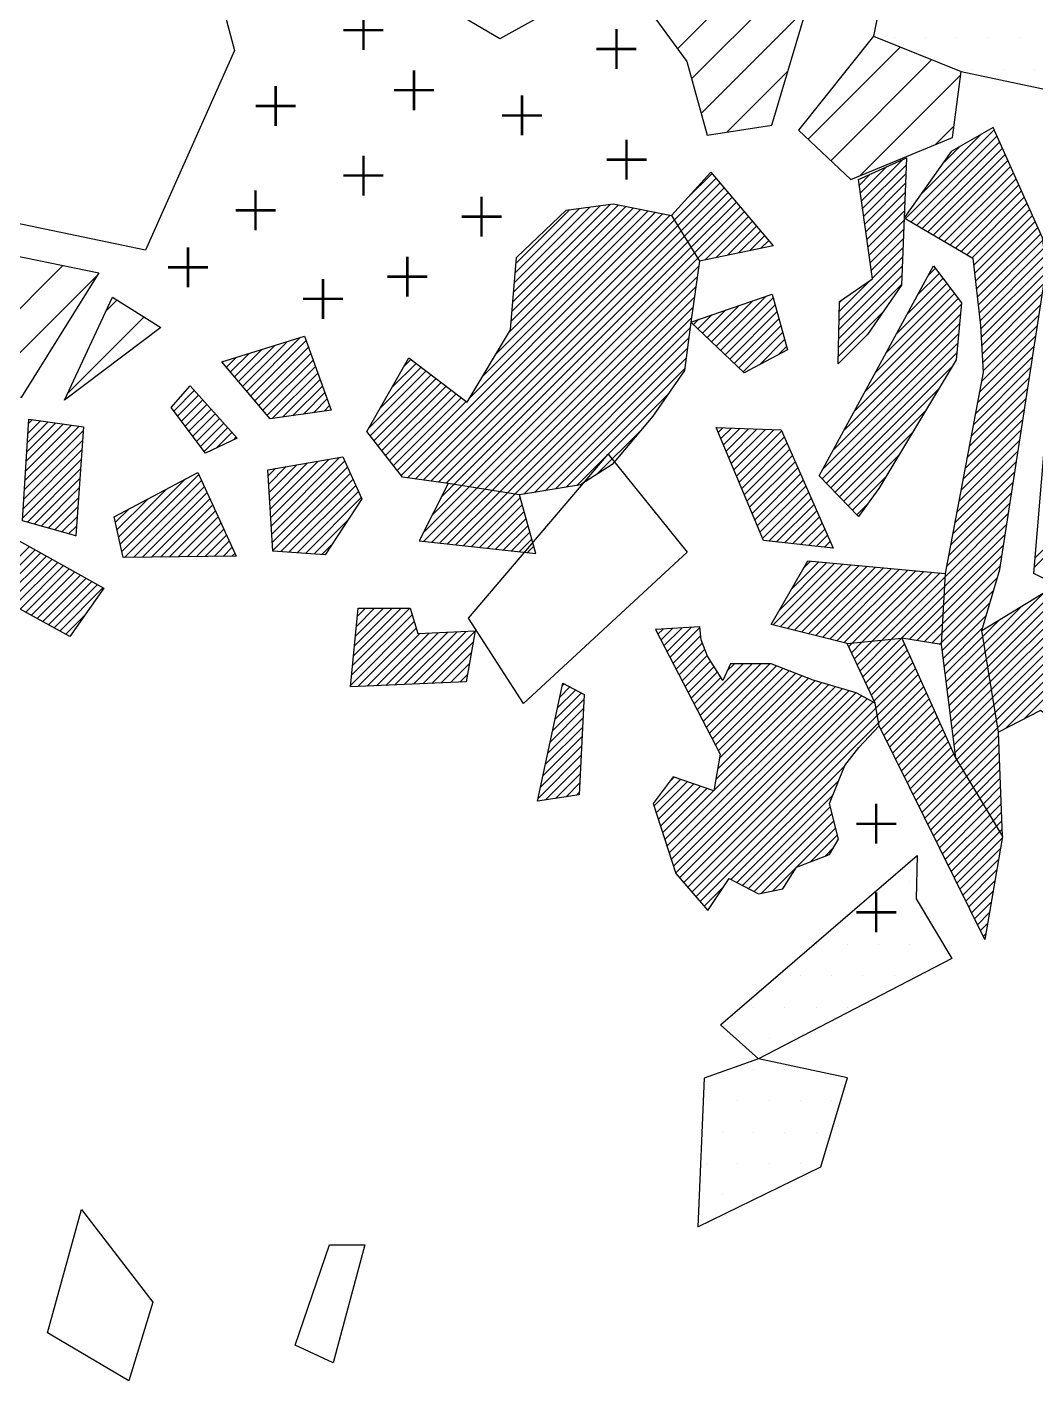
# Model space of a CAD drawing. Header units: metres. Extents: x -4.18 to -1.99, y -19.3 to -15.58.
# Drawn here: x -2.872 to -2.468, y -17.587 to -17.046 of the extents above; entities that cross this region are included whole.
import ezdxf

# ---------------------------------------------------------------- set-up
doc = ezdxf.new("R2010")
doc.units = ezdxf.units.M
doc.header["$LTSCALE"] = 25
doc.header["$MEASUREMENT"] = 0
doc.layers.get('0').update_dxf_attribs({"linetype": 'CONTINUOUS'})
for name, color, linetype in [('FEUER', 1, 'CONTINUOUS'), ('KNOCHEN', 2, 'CONTINUOUS'), ('KNOCHENSCHRAFF', 2, 'CONTINUOUS'), ('STEINE', 4, 'CONTINUOUS'), ('STEINESCHRAFF', 4, 'CONTINUOUS')]:
    doc.layers.add(name, color=color, linetype=linetype)

# ---------------------------------------------------------------- blocks, each defined once
blk = doc.blocks.new('*X3')
at = {"color": 0}
for p, q in [((-252.046, -1712.221), (-248.504, -1708.679)), ((-251.823, -1712.353), (-248.394, -1708.923)), ((-251.461, -1711.283), (-249.035, -1708.857)), ((-251.601, -1712.484), (-248.284, -1709.167)), ((-251.379, -1712.615), (-248.175, -1709.411)), ((-250.594, -1710.062), (-249.87, -1709.339)), ((-253.813, -1711.514), (-252.175, -1709.876)), ((-253.769, -1711.823), (-252.015, -1710.069)), ((-251.157, -1712.747), (-248.065, -1709.655)), ((-250.935, -1712.878), (-247.956, -1709.899)), ((-250.713, -1713.01), (-247.846, -1710.143)), ((-261.291, -1712.274), (-259.623, -1710.606)), ((-260.776, -1711.406), (-259.785, -1710.414)), ((-253.901, -1710.894), (-253.457, -1710.451)), ((-253.857, -1711.204), (-252.816, -1710.163)), ((-253.725, -1712.133), (-252.03, -1710.438)), ((-250.491, -1713.141), (-247.736, -1710.387)), ((-250.268, -1713.272), (-247.627, -1710.631)), ((-261.156, -1712.493), (-259.461, -1710.797)), ((-261.022, -1712.712), (-259.299, -1710.989)), ((-260.888, -1712.932), (-259.137, -1711.18)), ((-253.681, -1712.443), (-252.046, -1710.807)), ((-253.637, -1712.752), (-252.061, -1711.176)), ((-250.046, -1713.404), (-247.517, -1710.875)), ((-249.824, -1713.535), (-247.408, -1711.119)), ((-267.821, -1716.329), (-263.228, -1711.737)), ((-267.787, -1715.942), (-263.524, -1711.679)), ((-267.754, -1715.555), (-263.851, -1711.652)), ((-267.72, -1715.168), (-264.26, -1711.708)), ((-267.686, -1714.78), (-264.669, -1711.763)), ((-260.754, -1713.151), (-258.975, -1711.372)), ((-260.619, -1713.37), (-258.813, -1711.563)), ((-260.485, -1713.589), (-258.651, -1711.755)), ((-253.594, -1713.062), (-252.076, -1711.545)), ((-249.602, -1713.667), (-247.298, -1711.363)), ((-249.38, -1713.798), (-247.188, -1711.607)), ((-248.805, -1729.84), (-230.402, -1711.437)), ((-248.755, -1730.144), (-230.15, -1711.539)), ((-272.22, -1722.496), (-261.749, -1712.025)), ((-271.965, -1722.595), (-261.453, -1712.082)), ((-271.655, -1722.638), (-261.291, -1712.274)), ((-269.474, -1719.396), (-262.045, -1711.967)), ((-268.954, -1718.522), (-262.341, -1711.909)), ((-268.433, -1717.648), (-262.636, -1711.852)), ((-267.913, -1716.775), (-262.932, -1711.794)), ((-267.653, -1714.393), (-265.079, -1711.819)), ((-267.619, -1714.006), (-265.488, -1711.875)), ((-260.351, -1713.809), (-258.488, -1711.946)), ((-260.064, -1713.875), (-258.326, -1712.138)), ((-253.55, -1713.372), (-252.092, -1711.914)), ((-253.506, -1713.681), (-252.107, -1712.282)), ((-249.326, -1714.097), (-247.079, -1711.851)), ((-249.29, -1714.415), (-246.969, -1712.095)), ((-248.706, -1730.448), (-230.134, -1711.876)), ((-248.656, -1730.752), (-230.118, -1712.214)), ((-271.344, -1722.681), (-261.156, -1712.493)), ((-271.033, -1722.724), (-261.022, -1712.712)), ((-259.618, -1713.783), (-258.164, -1712.329)), ((-259.171, -1713.69), (-258.002, -1712.521)), ((-258.725, -1713.597), (-257.84, -1712.713)), ((-253.462, -1713.991), (-252.12, -1712.649)), ((-249.253, -1714.732), (-246.86, -1712.339)), ((-249.217, -1715.05), (-246.75, -1712.582)), ((-249.181, -1715.367), (-246.641, -1712.826)), ((-248.606, -1731.056), (-230.102, -1712.551)), ((-270.723, -1722.767), (-260.888, -1712.932)), ((-270.412, -1722.809), (-260.754, -1713.151)), ((-270.106, -1722.857), (-260.619, -1713.37)), ((-258.279, -1713.505), (-257.678, -1712.904)), ((-257.833, -1713.412), (-257.516, -1713.096)), ((-257.387, -1713.319), (-257.354, -1713.287)), ((-253.418, -1714.301), (-252.134, -1713.017)), ((-253.374, -1714.61), (-252.148, -1713.384)), ((-249.145, -1715.684), (-246.552, -1713.091)), ((-248.557, -1731.36), (-230.085, -1712.888)), ((-248.507, -1731.664), (-230.069, -1713.225)), ((-269.801, -1722.905), (-260.485, -1713.589)), ((-269.496, -1722.954), (-260.351, -1713.809)), ((-254.707, -1716.297), (-252.161, -1713.751)), ((-249.109, -1716.002), (-246.511, -1713.404)), ((-249.072, -1716.319), (-246.47, -1713.716)), ((-248.457, -1731.967), (-230.053, -1713.563)), ((-269.191, -1723.003), (-260.312, -1714.123)), ((-254.714, -1716.657), (-252.175, -1714.118)), ((-251.563, -1715.275), (-250.706, -1714.417)), ((-251.141, -1714.498), (-250.858, -1714.216)), ((-249.044, -1716.644), (-246.429, -1714.029)), ((-249.025, -1716.979), (-246.448, -1714.402)), ((-268.887, -1723.052), (-260.372, -1714.537)), ((-268.582, -1723.1), (-260.432, -1714.95)), ((-254.728, -1717.378), (-252.202, -1714.852)), ((-254.721, -1717.018), (-252.188, -1714.485)), ((-254.7, -1715.936), (-253.434, -1714.67)), ((-252.409, -1716.827), (-250.4, -1714.818)), ((-251.986, -1716.051), (-250.553, -1714.617)), ((-249.007, -1717.314), (-246.513, -1714.82)), ((-268.277, -1723.149), (-260.491, -1715.364)), ((-259.804, -1717.151), (-258.159, -1715.506)), ((-259.623, -1717.323), (-257.62, -1715.321)), ((-259.442, -1717.496), (-257.342, -1715.396)), ((-254.693, -1715.575), (-254.587, -1715.47)), ((-253.676, -1719.155), (-249.942, -1715.421)), ((-253.254, -1718.379), (-250.095, -1715.22)), ((-252.831, -1717.603), (-250.248, -1715.019)), ((-248.989, -1717.649), (-246.577, -1715.238)), ((-267.972, -1723.198), (-260.551, -1715.777)), ((-260.348, -1716.634), (-259.778, -1716.064)), ((-260.166, -1716.806), (-259.238, -1715.878)), ((-259.985, -1716.979), (-258.699, -1715.692)), ((-259.26, -1717.668), (-257.266, -1715.674)), ((-259.079, -1717.84), (-257.19, -1715.952)), ((-254.735, -1717.739), (-252.934, -1715.938)), ((-254.522, -1720.707), (-249.854, -1716.04)), ((-254.099, -1719.931), (-249.82, -1715.652)), ((-248.97, -1717.985), (-246.642, -1715.656)), ((-248.952, -1718.32), (-246.707, -1716.075)), ((-267.667, -1723.247), (-260.611, -1716.191)), ((-267.313, -1723.245), (-260.667, -1716.6)), ((-260.529, -1716.462), (-260.317, -1716.25)), ((-258.898, -1718.013), (-257.114, -1716.229)), ((-258.717, -1718.185), (-257.038, -1716.507)), ((-254.944, -1721.484), (-249.888, -1716.428)), ((-249.015, -1718.737), (-246.771, -1716.493)), ((-278.554, -1718.93), (-276.765, -1717.141)), ((-278.392, -1719.122), (-276.254, -1716.984)), ((-278.23, -1719.313), (-276.019, -1717.103)), ((-266.888, -1723.174), (-260.721, -1717.007)), ((-258.535, -1718.357), (-256.962, -1716.784)), ((-257.893, -1718.068), (-256.887, -1717.062)), ((-255.367, -1722.26), (-249.922, -1716.815)), ((-249.098, -1719.173), (-246.836, -1716.911)), ((-248.408, -1732.271), (-233.082, -1716.946)), ((-279.04, -1718.356), (-278.299, -1717.615)), ((-278.878, -1718.547), (-277.787, -1717.457)), ((-278.716, -1718.739), (-277.276, -1717.299)), ((-278.068, -1719.505), (-275.925, -1717.362)), ((-277.906, -1719.696), (-275.831, -1717.621)), ((-266.463, -1723.103), (-260.774, -1717.414)), ((-257.14, -1717.669), (-256.811, -1717.34)), ((-255.38, -1722.627), (-249.956, -1717.203)), ((-255.206, -1722.806), (-249.991, -1717.591)), ((-249.18, -1719.609), (-246.901, -1717.329)), ((-279.364, -1717.972), (-279.321, -1717.93)), ((-279.202, -1718.164), (-278.81, -1717.772)), ((-277.744, -1719.888), (-275.737, -1717.881)), ((-277.582, -1720.079), (-275.642, -1718.14)), ((-273.05, -1719.791), (-271.424, -1718.164)), ((-272.585, -1718.972), (-271.624, -1718.011)), ((-272.121, -1718.154), (-271.825, -1717.859)), ((-266.039, -1723.032), (-260.827, -1717.821)), ((-265.614, -1722.961), (-260.88, -1718.227)), ((-255.032, -1722.986), (-250.158, -1718.111)), ((-249.345, -1720.481), (-247.03, -1718.166)), ((-249.263, -1720.045), (-246.965, -1717.748)), ((-277.371, -1720.222), (-275.548, -1718.4)), ((-276.957, -1720.162), (-275.454, -1718.659)), ((-273.515, -1720.609), (-271.223, -1718.317)), ((-273.459, -1720.906), (-271.022, -1718.469)), ((-273.304, -1721.105), (-270.821, -1718.622)), ((-273.149, -1721.304), (-270.62, -1718.775)), ((-249.427, -1720.917), (-247.095, -1718.584)), ((-281.31, -1719.919), (-280.489, -1719.097)), ((-281.158, -1720.121), (-280.321, -1719.283)), ((-276.543, -1720.101), (-275.36, -1718.918)), ((-276.128, -1720.04), (-275.266, -1719.178)), ((-272.994, -1721.503), (-270.419, -1718.927)), ((-272.84, -1721.701), (-270.218, -1719.08)), ((-272.685, -1721.9), (-270.017, -1719.232)), ((-265.189, -1722.89), (-261.563, -1719.264)), ((-254.858, -1723.165), (-250.694, -1719.002)), ((-249.51, -1721.353), (-247.16, -1719.002)), ((-281.007, -1720.323), (-280.153, -1719.469)), ((-280.855, -1720.524), (-279.985, -1719.654)), ((-280.703, -1720.726), (-279.817, -1719.84)), ((-275.714, -1719.98), (-275.172, -1719.437)), ((-275.3, -1719.919), (-275.078, -1719.697)), ((-272.53, -1722.099), (-269.816, -1719.385)), ((-272.375, -1722.298), (-269.615, -1719.538)), ((-249.675, -1722.225), (-247.289, -1719.839)), ((-249.592, -1721.789), (-247.224, -1719.421)), ((-287.185, -1721.551), (-286.025, -1720.391)), ((-287.162, -1721.175), (-286.336, -1720.348)), ((-287.139, -1720.798), (-286.646, -1720.305)), ((-287.116, -1720.421), (-286.957, -1720.262)), ((-280.552, -1720.928), (-279.649, -1720.026)), ((-280.4, -1721.13), (-279.481, -1720.212)), ((-280.248, -1721.332), (-279.314, -1720.397)), ((-254.684, -1723.345), (-251.231, -1719.892)), ((-249.757, -1722.661), (-247.354, -1720.257)), ((-248.358, -1732.575), (-236.136, -1720.353)), ((-246.856, -1725.77), (-241.089, -1720.002)), ((-287.278, -1723.059), (-284.931, -1720.711)), ((-287.255, -1722.682), (-285.094, -1720.521)), ((-287.232, -1722.305), (-285.404, -1720.477)), ((-287.209, -1721.928), (-285.715, -1720.434)), ((-280.097, -1721.534), (-279.146, -1720.583)), ((-279.61, -1721.401), (-278.978, -1720.769)), ((-278.929, -1721.073), (-278.81, -1720.954)), ((-264.386, -1722.44), (-262.636, -1720.691)), ((-259.535, -1720.771), (-259.35, -1720.586)), ((-259.431, -1721.021), (-259.01, -1720.6)), ((-259.327, -1721.271), (-258.669, -1720.613)), ((-259.223, -1721.52), (-258.329, -1720.626)), ((-259.119, -1721.77), (-257.988, -1720.639)), ((-259.015, -1722.019), (-257.648, -1720.652)), ((-258.911, -1722.269), (-257.308, -1720.665)), ((-258.807, -1722.518), (-257.007, -1720.718)), ((-258.703, -1722.768), (-256.898, -1720.963)), ((-254.51, -1723.524), (-251.768, -1720.782)), ((-249.84, -1723.097), (-247.418, -1720.675)), ((-287.325, -1723.812), (-284.983, -1721.471)), ((-287.302, -1723.436), (-284.957, -1721.091)), ((-258.599, -1723.018), (-256.79, -1721.208)), ((-258.495, -1723.267), (-256.682, -1721.453)), ((-250.004, -1723.969), (-247.548, -1721.512)), ((-249.922, -1723.533), (-247.483, -1721.094)), ((-287.348, -1724.189), (-285.01, -1721.851)), ((-277.472, -1723.506), (-275.963, -1721.996)), ((-277.451, -1723.838), (-275.537, -1721.924)), ((-277.43, -1724.171), (-275.111, -1721.851)), ((-277.409, -1724.503), (-274.685, -1721.779)), ((-277.388, -1724.836), (-274.477, -1721.924)), ((-258.392, -1723.517), (-256.573, -1721.699)), ((-258.288, -1723.766), (-256.465, -1721.944)), ((-254.336, -1723.704), (-252.305, -1721.673)), ((-250.087, -1724.405), (-247.612, -1721.93)), ((-287.166, -1724.36), (-285.036, -1722.23)), ((-283.393, -1725.537), (-280.308, -1722.452)), ((-277.536, -1722.508), (-277.241, -1722.214)), ((-277.515, -1722.841), (-276.815, -1722.141)), ((-277.494, -1723.173), (-276.389, -1722.069)), ((-277.367, -1725.168), (-274.366, -1722.167)), ((-277.346, -1725.501), (-274.256, -1722.41)), ((-258.184, -1724.016), (-256.357, -1722.189)), ((-258.08, -1724.265), (-256.248, -1722.434)), ((-254.162, -1723.883), (-252.842, -1722.563)), ((-250.169, -1724.841), (-247.677, -1722.348)), ((-286.891, -1724.439), (-285.062, -1722.61)), ((-286.616, -1724.517), (-285.088, -1722.99)), ((-283.52, -1724.957), (-281.6, -1723.037)), ((-283.457, -1725.247), (-280.845, -1722.636)), ((-283.278, -1725.776), (-280.197, -1722.695)), ((-282.92, -1725.772), (-280.087, -1722.938)), ((-277.033, -1725.541), (-274.145, -1722.653)), ((-276.703, -1725.565), (-274.034, -1722.896)), ((-276.373, -1725.589), (-273.924, -1723.139)), ((-271.349, -1724.807), (-269.496, -1722.954)), ((-271.316, -1725.127), (-269.191, -1723.003)), ((-270.997, -1725.162), (-268.887, -1723.052)), ((-270.981, -1724.086), (-269.801, -1722.905)), ((-270.678, -1725.196), (-268.582, -1723.1)), ((-270.613, -1723.364), (-270.106, -1722.857)), ((-257.976, -1724.515), (-256.14, -1722.68)), ((-257.872, -1724.765), (-256.032, -1722.925)), ((-250.252, -1725.277), (-247.742, -1722.767)), ((-286.34, -1724.596), (-285.114, -1723.37)), ((-283.584, -1724.668), (-282.354, -1723.437)), ((-282.563, -1725.768), (-279.976, -1723.181)), ((-282.205, -1725.763), (-279.865, -1723.424)), ((-281.847, -1725.759), (-279.755, -1723.667)), ((-276.044, -1725.612), (-273.813, -1723.382)), ((-270.359, -1725.231), (-268.277, -1723.149)), ((-270.039, -1725.265), (-267.972, -1723.198)), ((-269.72, -1725.3), (-267.667, -1723.247)), ((-269.401, -1725.334), (-267.457, -1723.39)), ((-269.082, -1725.369), (-267.379, -1723.666)), ((-257.768, -1725.014), (-255.923, -1723.17)), ((-257.52, -1725.12), (-255.815, -1723.415)), ((-257.201, -1725.154), (-255.707, -1723.66)), ((-253.987, -1724.062), (-253.578, -1723.653)), ((-250.417, -1726.149), (-247.871, -1723.603)), ((-250.334, -1725.713), (-247.806, -1723.185)), ((-246.889, -1726.156), (-244.215, -1723.482)), ((-286.065, -1724.674), (-285.141, -1723.749)), ((-285.79, -1724.752), (-285.167, -1724.129)), ((-283.648, -1724.378), (-283.108, -1723.838)), ((-281.489, -1725.755), (-279.644, -1723.91)), ((-281.131, -1725.75), (-279.534, -1724.153)), ((-268.763, -1725.403), (-267.301, -1723.941)), ((-268.444, -1725.437), (-267.223, -1724.217)), ((-256.882, -1725.189), (-255.598, -1723.906)), ((-256.563, -1725.224), (-255.49, -1724.151)), ((-250.474, -1726.56), (-247.936, -1724.021)), ((-285.515, -1724.831), (-285.193, -1724.509)), ((-280.773, -1725.746), (-279.423, -1724.396)), ((-280.415, -1725.742), (-279.312, -1724.638)), ((-275.714, -1725.636), (-274.329, -1724.252)), ((-268.125, -1725.472), (-267.145, -1724.492)), ((-256.244, -1725.258), (-255.382, -1724.396)), ((-255.925, -1725.293), (-255.273, -1724.641)), ((-250.494, -1726.933), (-248.001, -1724.44)), ((-285.24, -1724.909), (-285.219, -1724.889)), ((-280.058, -1725.737), (-279.202, -1724.881)), ((-279.7, -1725.733), (-279.091, -1725.124)), ((-275.384, -1725.66), (-275.01, -1725.286)), ((-267.806, -1725.506), (-267.067, -1724.768)), ((-267.487, -1725.541), (-266.989, -1725.043)), ((-255.606, -1725.327), (-255.165, -1724.887)), ((-255.287, -1725.362), (-255.057, -1725.132)), ((-250.533, -1727.68), (-248.13, -1725.276)), ((-250.514, -1727.306), (-248.065, -1724.858)), ((-288.829, -1727.085), (-287.082, -1725.337)), ((-288.601, -1727.21), (-286.855, -1725.464)), ((-288.373, -1727.335), (-286.628, -1725.59)), ((-288.145, -1727.461), (-286.401, -1725.717)), ((-287.917, -1727.586), (-286.174, -1725.843)), ((-279.342, -1725.729), (-278.98, -1725.367)), ((-278.984, -1725.725), (-278.87, -1725.61)), ((-267.167, -1725.575), (-266.911, -1725.319)), ((-266.848, -1725.61), (-266.833, -1725.594)), ((-254.968, -1725.396), (-254.948, -1725.377)), ((-250.553, -1728.053), (-248.195, -1725.694)), ((-287.688, -1727.711), (-285.946, -1725.969)), ((-287.46, -1727.837), (-285.719, -1726.096)), ((-287.232, -1727.962), (-285.492, -1726.222)), ((-287.004, -1728.087), (-285.265, -1726.349)), ((-257.337, -1728.472), (-254.872, -1726.008)), ((-257.093, -1727.875), (-255.196, -1725.978)), ((-257.054, -1728.543), (-254.548, -1726.037)), ((-256.77, -1728.613), (-254.224, -1726.067)), ((-256.607, -1727.035), (-255.52, -1725.948)), ((-256.487, -1728.684), (-253.901, -1726.097)), ((-256.204, -1728.754), (-253.577, -1726.127)), ((-256.121, -1726.196), (-255.844, -1725.919)), ((-255.921, -1728.825), (-253.253, -1726.156)), ((-255.638, -1728.895), (-252.929, -1726.186)), ((-255.355, -1728.966), (-252.605, -1726.216)), ((-255.072, -1729.036), (-252.282, -1726.246)), ((-254.789, -1729.107), (-251.958, -1726.275)), ((-254.506, -1729.177), (-251.634, -1726.305)), ((-254.165, -1729.19), (-251.31, -1726.335)), ((-253.775, -1729.153), (-250.986, -1726.365)), ((-250.573, -1728.426), (-248.259, -1726.113)), ((-248.045, -1732.616), (-241.737, -1726.308)), ((-286.775, -1728.213), (-285.038, -1726.475)), ((-286.547, -1728.338), (-284.811, -1726.602)), ((-286.319, -1728.463), (-284.584, -1726.728)), ((-286.091, -1728.589), (-284.357, -1726.855)), ((-253.385, -1729.117), (-250.662, -1726.394)), ((-252.995, -1729.08), (-250.474, -1726.56)), ((-250.593, -1728.799), (-248.376, -1726.583)), ((-285.863, -1728.714), (-284.13, -1726.981)), ((-252.605, -1729.044), (-250.494, -1726.933)), ((-252.214, -1729.007), (-250.514, -1727.306)), ((-250.612, -1729.173), (-248.521, -1727.082)), ((-248.854, -1729.536), (-246.483, -1727.164)), ((-274.159, -1730.092), (-271.868, -1727.8)), ((-274.122, -1729.701), (-272.221, -1727.801)), ((-274.084, -1729.31), (-272.575, -1727.801)), ((-274.046, -1728.919), (-272.929, -1727.801)), ((-274.009, -1728.528), (-273.283, -1727.802)), ((-273.971, -1728.136), (-273.637, -1727.802)), ((-251.905, -1729.051), (-250.533, -1727.68)), ((-250.587, -1729.5), (-248.666, -1727.58)), ((-248.904, -1729.232), (-247.392, -1727.72)), ((-285.634, -1728.839), (-284.858, -1728.063)), ((-274.234, -1730.874), (-271.695, -1728.335)), ((-274.197, -1730.483), (-271.777, -1728.063)), ((-251.6, -1729.1), (-250.553, -1728.053)), ((-251.296, -1729.149), (-250.573, -1728.426)), ((-250.548, -1729.815), (-248.811, -1728.079)), ((-248.954, -1728.928), (-248.301, -1728.276)), ((-247.315, -1732.239), (-243.445, -1728.369)), ((-273.946, -1730.939), (-271.613, -1728.607)), ((-273.576, -1730.923), (-271.465, -1728.813)), ((-273.205, -1730.906), (-271.095, -1728.796)), ((-272.835, -1730.89), (-270.725, -1728.779)), ((-272.465, -1730.873), (-270.355, -1728.762)), ((-272.095, -1730.856), (-269.984, -1728.746)), ((-271.725, -1730.84), (-269.614, -1728.729)), ((-271.355, -1730.823), (-269.268, -1728.737)), ((-261.951, -1728.844), (-261.746, -1728.639)), ((-261.83, -1729.077), (-261.371, -1728.617)), ((-261.709, -1729.309), (-260.996, -1728.596)), ((-261.588, -1729.542), (-260.62, -1728.574)), ((-261.467, -1729.774), (-260.269, -1728.576)), ((-261.346, -1730.006), (-260.236, -1728.897)), ((-253.977, -1730.062), (-252.995, -1729.08)), ((-253.864, -1730.303), (-252.605, -1729.044)), ((-253.751, -1730.544), (-252.214, -1729.007)), ((-250.991, -1729.198), (-250.593, -1728.799)), ((-250.508, -1730.129), (-248.956, -1728.577)), ((-250.469, -1730.444), (-248.954, -1728.928)), ((-270.985, -1730.807), (-269.343, -1729.165)), ((-270.615, -1730.79), (-269.417, -1729.593)), ((-261.224, -1730.239), (-260.172, -1729.186)), ((-261.103, -1730.471), (-260.074, -1729.441)), ((-254.316, -1729.34), (-254.165, -1729.19)), ((-254.203, -1729.581), (-253.775, -1729.153)), ((-254.09, -1729.822), (-253.385, -1729.117)), ((-253.638, -1730.784), (-252.089, -1729.235)), ((-253.525, -1731.025), (-251.98, -1729.479)), ((-250.686, -1729.247), (-250.612, -1729.173)), ((-250.43, -1730.758), (-248.904, -1729.232)), ((-250.391, -1731.073), (-248.854, -1729.536)), ((-270.245, -1730.774), (-269.492, -1730.021)), ((-260.982, -1730.704), (-259.975, -1729.697)), ((-260.861, -1730.936), (-259.842, -1729.917)), ((-260.74, -1731.168), (-259.705, -1730.134)), ((-260.376, -1731.866), (-258.537, -1730.026)), ((-260.255, -1732.098), (-258.183, -1730.026)), ((-260.134, -1732.33), (-257.829, -1730.025)), ((-260.013, -1732.563), (-257.475, -1730.025)), ((-259.892, -1732.795), (-257.207, -1730.111)), ((-259.187, -1730.323), (-258.89, -1730.026)), ((-253.412, -1731.266), (-251.87, -1729.723)), ((-253.3, -1731.506), (-251.761, -1729.968)), ((-250.352, -1731.387), (-248.805, -1729.84)), ((-250.313, -1731.702), (-248.755, -1730.144)), ((-269.875, -1730.757), (-269.567, -1730.449)), ((-260.619, -1731.401), (-259.568, -1730.35)), ((-260.497, -1731.633), (-259.431, -1730.567)), ((-259.77, -1733.027), (-256.953, -1730.21)), ((-259.649, -1733.26), (-256.7, -1730.31)), ((-259.629, -1734.654), (-255.679, -1730.704)), ((-259.556, -1734.227), (-255.938, -1730.609)), ((-259.528, -1733.492), (-256.446, -1730.41)), ((-259.483, -1733.8), (-256.192, -1730.51)), ((-253.225, -1731.786), (-251.652, -1730.212)), ((-253.175, -1732.089), (-251.542, -1730.456)), ((-253.124, -1732.391), (-251.433, -1730.7)), ((-250.274, -1732.016), (-248.706, -1730.448)), ((-266.07, -1732.256), (-265.005, -1731.191)), ((-265.974, -1731.806), (-265.236, -1731.069)), ((-265.877, -1731.356), (-265.468, -1730.946)), ((-265.781, -1730.906), (-265.699, -1730.824)), ((-261.587, -1737.319), (-255.133, -1730.865)), ((-261.5, -1737.585), (-254.859, -1730.945)), ((-261.413, -1737.852), (-254.586, -1731.025)), ((-261.325, -1738.118), (-254.313, -1731.105)), ((-261.238, -1738.384), (-254.039, -1731.185)), ((-259.703, -1735.081), (-255.406, -1730.784)), ((-253.033, -1732.654), (-251.324, -1730.945)), ((-252.916, -1732.891), (-251.214, -1731.189)), ((-250.235, -1732.33), (-248.656, -1730.752)), ((-250.196, -1732.645), (-248.606, -1731.056)), ((-266.166, -1732.706), (-264.902, -1731.442)), ((-261.082, -1738.582), (-253.805, -1731.305)), ((-260.918, -1738.771), (-253.575, -1731.428)), ((-260.754, -1738.961), (-253.344, -1731.551)), ((-260.591, -1739.151), (-253.225, -1731.786)), ((-252.799, -1733.127), (-251.105, -1731.433)), ((-252.682, -1733.364), (-250.996, -1731.677)), ((-250.156, -1732.959), (-248.557, -1731.36)), ((-250.117, -1733.274), (-248.507, -1731.664)), ((-266.359, -1733.606), (-264.939, -1732.186)), ((-266.263, -1733.156), (-264.921, -1731.814)), ((-260.427, -1739.341), (-253.175, -1732.089)), ((-252.565, -1733.6), (-250.886, -1731.921)), ((-252.448, -1733.837), (-250.777, -1732.166)), ((-250.078, -1733.588), (-248.457, -1731.967)), ((-250.003, -1733.866), (-248.408, -1732.271)), ((-266.456, -1734.056), (-264.958, -1732.558)), ((-260.263, -1739.53), (-253.124, -1732.391)), ((-252.331, -1734.073), (-250.668, -1732.41)), ((-252.214, -1734.31), (-250.558, -1732.654)), ((-249.87, -1734.087), (-248.358, -1732.575)), ((-266.648, -1734.956), (-264.995, -1733.302)), ((-266.552, -1734.506), (-264.976, -1732.93)), ((-252.097, -1734.546), (-250.449, -1732.898)), ((-251.98, -1734.783), (-250.34, -1733.142)), ((-251.863, -1735.019), (-250.23, -1733.387)), ((-249.738, -1734.309), (-248.323, -1732.893)), ((-249.606, -1734.53), (-248.31, -1733.234)), ((-266.745, -1735.406), (-265.013, -1733.674)), ((-251.746, -1735.256), (-250.121, -1733.631)), ((-251.629, -1735.492), (-250.003, -1733.866)), ((-249.473, -1734.751), (-248.297, -1733.575)), ((-249.341, -1734.972), (-248.285, -1733.916)), ((-266.458, -1735.472), (-265.032, -1734.046)), ((-266.041, -1735.409), (-265.051, -1734.418)), ((-259.027, -1738.648), (-254.48, -1734.101)), ((-251.511, -1735.729), (-249.87, -1734.087)), ((-251.394, -1735.965), (-249.738, -1734.309)), ((-249.209, -1735.194), (-248.272, -1734.257)), ((-265.624, -1735.345), (-265.069, -1734.791)), ((-262.111, -1735.722), (-261.04, -1734.651)), ((-262.024, -1735.988), (-260.777, -1734.741)), ((-261.937, -1736.254), (-260.514, -1734.831)), ((-261.849, -1736.521), (-260.25, -1734.921)), ((-261.762, -1736.787), (-259.987, -1735.012)), ((-261.462, -1734.719), (-261.303, -1734.56)), ((-258.795, -1738.769), (-254.715, -1734.689)), ((-251.277, -1736.202), (-249.606, -1734.53)), ((-251.16, -1736.438), (-249.473, -1734.751)), ((-251.043, -1736.675), (-249.341, -1734.972)), ((-249.077, -1735.415), (-248.259, -1734.598)), ((-248.944, -1735.636), (-248.246, -1734.938)), ((-265.207, -1735.282), (-265.088, -1735.163)), ((-261.675, -1737.053), (-259.724, -1735.102)), ((-258.562, -1738.89), (-254.95, -1735.278)), ((-250.926, -1736.911), (-249.209, -1735.194)), ((-250.809, -1737.148), (-249.077, -1735.415)), ((-248.812, -1735.858), (-248.234, -1735.279)), ((-258.33, -1739.011), (-255.053, -1735.734)), ((-258.097, -1739.132), (-254.982, -1736.017)), ((-250.692, -1737.384), (-248.944, -1735.636)), ((-250.575, -1737.621), (-248.812, -1735.858)), ((-250.458, -1737.857), (-248.68, -1736.079)), ((-248.68, -1736.079), (-248.221, -1735.62)), ((-248.547, -1736.3), (-248.208, -1735.961)), ((-257.808, -1739.197), (-254.911, -1736.299)), ((-257.36, -1739.102), (-254.84, -1736.582)), ((-250.341, -1738.094), (-248.547, -1736.3)), ((-250.224, -1738.33), (-248.415, -1736.521)), ((-248.415, -1736.521), (-248.196, -1736.302)), ((-248.283, -1736.743), (-248.183, -1736.643)), ((-255.842, -1737.938), (-254.769, -1736.865)), ((-250.107, -1738.566), (-248.283, -1736.743)), ((-249.99, -1738.803), (-248.184, -1736.997)), ((-255.267, -1737.716), (-254.923, -1737.373)), ((-249.873, -1739.039), (-248.258, -1737.424)), ((-249.756, -1739.276), (-248.331, -1737.851)), ((-249.638, -1739.512), (-248.404, -1738.278)), ((-249.521, -1739.749), (-248.478, -1738.705)), ((-260.099, -1739.72), (-259.312, -1738.933)), ((-249.404, -1739.985), (-248.551, -1739.133)), ((-249.287, -1740.222), (-248.625, -1739.56)), ((-249.17, -1740.458), (-248.698, -1739.987)), ((-249.053, -1740.695), (-248.772, -1740.414)), ((-248.936, -1740.931), (-248.845, -1740.841))]:
    blk.add_line(p, q, dxfattribs=at)
blk = doc.blocks.new('*X5')
at = {"color": 0}
for p, q in [((-261.169, -1705.434), (-254.011, -1698.276)), ((-260.604, -1706.638), (-255.247, -1701.28)), ((-260.221, -1708.022), (-256, -1703.801)), ((-255.942, -1709.046), (-252.253, -1705.358)), ((-259.198, -1708.767), (-256.747, -1706.316)), ((-255.035, -1709.908), (-250.995, -1705.867)), ((-253.874, -1710.514), (-249.84, -1706.48)), ((-250.86, -1709.268), (-250.113, -1708.521)), ((-290.668, -1719.024), (-285.745, -1714.101)), ((-289.074, -1719.197), (-284.383, -1714.506)), ((-284.006, -1715.897), (-283.58, -1715.471)), ((-285.562, -1719.221), (-282.496, -1716.155))]:
    blk.add_line(p, q, dxfattribs=at)
blk = doc.blocks.new('LB')
at = {"layer": 'FEUER', "const_width": 0.1}
for points in [[(0, 0), (0, -1.6)], [(-0.8, -0.8), (0.8, -0.8)]]:
    blk.add_lwpolyline(points, dxfattribs=at)
blk = doc.blocks.new('*X11')
at = {"color": 0}
for p, q in [((-252.5, -1705), (-252.5, -1705)), ((-251.25, -1705), (-251.25, -1705)), ((-250, -1705), (-250, -1705)), ((-248.75, -1705), (-248.75, -1705)), ((-247.5, -1705), (-247.5, -1705)), ((-249.375, -1706.25), (-249.375, -1706.25)), ((-248.125, -1706.25), (-248.125, -1706.25)), ((-246.875, -1706.25), (-246.875, -1706.25))]:
    blk.add_line(p, q, dxfattribs=at)
blk = doc.blocks.new('*X12')
at = {"color": 0}
for p, q in [((-251.875, -1738.75), (-251.875, -1738.75)), ((-253.75, -1740), (-253.75, -1740)), ((-252.5, -1740), (-252.5, -1740)), ((-255.625, -1741.25), (-255.625, -1741.25)), ((-254.375, -1741.25), (-254.375, -1741.25)), ((-253.125, -1741.25), (-253.125, -1741.25)), ((-251.875, -1741.25), (-251.875, -1741.25)), ((-250.625, -1741.25), (-250.625, -1741.25)), ((-256.25, -1742.5), (-256.25, -1742.5)), ((-255, -1742.5), (-255, -1742.5)), ((-253.75, -1742.5), (-253.75, -1742.5)), ((-252.5, -1742.5), (-252.5, -1742.5)), ((-258.125, -1743.75), (-258.125, -1743.75)), ((-256.875, -1743.75), (-256.875, -1743.75)), ((-255.625, -1743.75), (-255.625, -1743.75)), ((-254.375, -1743.75), (-254.375, -1743.75)), ((-258.75, -1745), (-258.75, -1745)), ((-257.5, -1745), (-257.5, -1745)), ((-258.125, -1746.25), (-258.125, -1746.25)), ((-256.875, -1746.25), (-256.875, -1746.25)), ((-260, -1747.5), (-260, -1747.5)), ((-258.75, -1747.5), (-258.75, -1747.5)), ((-257.5, -1747.5), (-257.5, -1747.5)), ((-256.25, -1747.5), (-256.25, -1747.5)), ((-255, -1747.5), (-255, -1747.5)), ((-259.375, -1748.75), (-259.375, -1748.75)), ((-258.125, -1748.75), (-258.125, -1748.75)), ((-256.875, -1748.75), (-256.875, -1748.75)), ((-255.625, -1748.75), (-255.625, -1748.75)), ((-260, -1750), (-260, -1750)), ((-258.75, -1750), (-258.75, -1750)), ((-257.5, -1750), (-257.5, -1750)), ((-256.25, -1750), (-256.25, -1750)), ((-259.375, -1751.25), (-259.375, -1751.25)), ((-258.125, -1751.25), (-258.125, -1751.25))]:
    blk.add_line(p, q, dxfattribs=at)

msp = doc.modelspace()

# ---------------------------------------------------------------- linework, layer by layer
at = {"layer": 'KNOCHEN'}
for points in [[(-2.48172, -17.36928), (-2.48328, -17.32762), (-2.48991, -17.28698), (-2.48282, -17.26258), (-2.46411, -17.14164), (-2.46564, -17.12996), (-2.48549, -17.08577), (-2.50225, -17.09544), (-2.52103, -17.12187), (-2.49358, -17.13811), (-2.49051, -17.16503), (-2.48948, -17.18383), (-2.50467, -17.26412)], [(-2.54741, -17.18032), (-2.54692, -17.15542), (-2.53372, -17.14627), (-2.53934, -17.10664), (-2.52003, -17.09799), (-2.52103, -17.12187), (-2.52203, -17.1488), (-2.53573, -17.16863), (-2.54741, -17.18032)], [(-2.61401, -17.12093), (-2.59828, -17.10364), (-2.57336, -17.13309), (-2.60282, -17.13921)], [(-2.70336, -17.2282), (-2.72165, -17.22567), (-2.73589, -17.20739), (-2.71914, -17.17791), (-2.69576, -17.19568), (-2.67851, -17.1667), (-2.67599, -17.13774), (-2.65619, -17.11892), (-2.63739, -17.11637), (-2.61401, -17.12093), (-2.60282, -17.13921), (-2.60636, -17.1636), (-2.60889, -17.18291), (-2.62157, -17.20121), (-2.63782, -17.22053), (-2.65051, -17.22867), (-2.6749, -17.23275), (-2.70336, -17.2282)], [(-2.48991, -17.28698), (-2.45995, -17.26866), (-2.36653, -17.17256), (-2.31882, -17.11308), (-2.30154, -17.11459), (-2.30051, -17.13593), (-2.33452, -17.17355), (-2.37412, -17.21779), (-2.39138, -17.23558), (-2.41271, -17.25745), (-2.4523, -17.30524), (-2.41216, -17.30165), (-2.41723, -17.3235), (-2.45228, -17.32861), (-2.46652, -17.31897), (-2.48328, -17.32762)], [(-2.555, -17.22504), (-2.50933, -17.14117), (-2.49814, -17.15589), (-2.50016, -17.17876), (-2.53111, -17.2301), (-2.53923, -17.24129), (-2.555, -17.22504)], [(-2.60636, -17.1636), (-2.57385, -17.1524), (-2.56774, -17.17475), (-2.585, -17.18391), (-2.60636, -17.1636)], [(-2.77451, -17.20234), (-2.79383, -17.17949), (-2.76081, -17.16931), (-2.75012, -17.19877), (-2.77451, -17.20234)], [(-2.4691, -17.2641), (-2.46457, -17.21023), (-2.45291, -17.16653), (-2.42446, -17.16702), (-2.41022, -17.18885), (-2.41122, -17.20562), (-2.44016, -17.23105), (-2.45995, -17.26866), (-2.4691, -17.2641)], [(-2.81414, -17.1978), (-2.80653, -17.18916), (-2.78771, -17.20997), (-2.80041, -17.21608), (-2.81414, -17.1978)], [(-2.87355, -17.24306), (-2.87105, -17.20242), (-2.84919, -17.20545), (-2.85221, -17.24915), (-2.87355, -17.24306)], [(-2.57733, -17.25097), (-2.59617, -17.20576), (-2.57025, -17.20676), (-2.54939, -17.254), (-2.57733, -17.25097)], [(-2.95079, -17.23652), (-2.93759, -17.21618), (-2.84102, -17.26997), (-2.85472, -17.28929), (-2.95079, -17.23652)], [(-2.77345, -17.25518), (-2.77551, -17.22267), (-2.74554, -17.21756), (-2.7379, -17.23432), (-2.75262, -17.25669), (-2.77345, -17.25518)], [(-2.8334, -17.25777), (-2.83697, -17.24151), (-2.80345, -17.2237), (-2.78818, -17.25723), (-2.8334, -17.25777)], [(-2.70336, -17.2282), (-2.71502, -17.25107), (-2.66828, -17.25612), (-2.6749, -17.23275)], [(-2.54377, -17.2921), (-2.57426, -17.2845), (-2.55954, -17.25908), (-2.50467, -17.26412), (-2.50617, -17.29258), (-2.52192, -17.29005)], [(-2.74242, -17.30952), (-2.73939, -17.27802), (-2.71856, -17.278), (-2.7155, -17.28816), (-2.69264, -17.28713), (-2.69618, -17.30746), (-2.74242, -17.30952)], [(-2.60271, -17.28554), (-2.62049, -17.28657), (-2.59454, -17.33634), (-2.59707, -17.35108), (-2.61333, -17.3455), (-2.62146, -17.35618), (-2.61229, -17.38411), (-2.59958, -17.39884), (-2.59095, -17.38613), (-2.57926, -17.39222), (-2.5696, -17.39018), (-2.56402, -17.38154), (-2.55082, -17.37645), (-2.54726, -17.37035), (-2.55083, -17.35612), (-2.54475, -17.34088), (-2.53916, -17.33376), (-2.53104, -17.32511), (-2.53257, -17.31597), (-2.5402, -17.31191), (-2.55747, -17.30684), (-2.57425, -17.30025), (-2.59051, -17.30026), (-2.59355, -17.30687), (-2.59965, -17.29722), (-2.6022, -17.29062), (-2.60271, -17.28554)], [(-2.53257, -17.31597), (-2.54377, -17.2921), (-2.52192, -17.29005), (-2.50054, -17.33779), (-2.48172, -17.36928), (-2.4888, -17.41044), (-2.53104, -17.32511)], [(-2.50617, -17.29258), (-2.50054, -17.33779)], [(-2.66769, -17.3552), (-2.65757, -17.30794), (-2.64893, -17.3125), (-2.65093, -17.35264), (-2.66769, -17.3552)]]:
    msp.add_lwpolyline(points, dxfattribs=at)
at = {"layer": 'STEINE'}
for points in [[(-2.64916, -17.00308), (-2.60796, -17.05944), (-2.59981, -17.0889), (-2.5739, -17.08482), (-2.55262, -17.01316), (-2.51205, -16.91456), (-2.50092, -16.84444), (-2.50653, -16.81497), (-2.54869, -16.82618), (-2.57966, -16.8572), (-2.64161, -16.90958), (-2.65836, -16.92941), (-2.64916, -17.00308)], [(-2.82435, -17.1348), (-2.8955, -17.12012), (-2.91838, -17.09118), (-2.89863, -17.0119), (-2.88039, -16.94584), (-2.86623, -16.85843), (-2.80015, -16.88836), (-2.76152, -16.91628), (-2.76201, -16.9366), (-2.79853, -17.01843), (-2.78885, -17.05501), (-2.82435, -17.1348)], [(-2.64916, -17.00308), (-2.64711, -17.03051), (-2.68266, -17.05035), (-2.72028, -17.02803), (-2.7508, -16.97318), (-2.75643, -16.92135), (-2.67972, -16.9091), (-2.65836, -16.92941)], [(-2.42358, -16.98664), (-2.50181, -17.00754), (-2.52873, -17.02636), (-2.53328, -17.04922), (-2.49821, -17.06342), (-2.42656, -17.07861), (-2.39149, -17.08976), (-2.3773, -17.04402), (-2.42358, -16.98664)], [(-2.53328, -17.04922), (-2.56323, -17.08684), (-2.54238, -17.10664), (-2.50175, -17.08985), (-2.49821, -17.06342)], [(-2.96151, -17.1659), (-2.93463, -17.10034), (-2.89701, -17.13283), (-2.84314, -17.14396), (-2.8741, -17.19378), (-2.91119, -17.18974), (-2.96151, -17.1659)], [(-2.85682, -17.19478), (-2.83755, -17.15361), (-2.81823, -17.16579), (-2.85682, -17.19478)], [(-2.69519, -17.28205), (-2.63935, -17.21647), (-2.60781, -17.25556), (-2.67331, -17.31608), (-2.69519, -17.28205)], [(-2.57921, -17.45827), (-2.59446, -17.44456), (-2.51576, -17.37693), (-2.51625, -17.3942), (-2.50201, -17.41807), (-2.57921, -17.45827)], [(-2.57921, -17.45827), (-2.60105, -17.46591), (-2.60354, -17.52536), (-2.55428, -17.50144), (-2.54363, -17.46586), (-2.57921, -17.45827)], [(-2.86365, -17.56773), (-2.84997, -17.51843), (-2.82149, -17.5555), (-2.83112, -17.58701), (-2.86365, -17.56773)], [(-2.76457, -17.57273), (-2.75088, -17.53258), (-2.73666, -17.53257), (-2.74932, -17.57983), (-2.76457, -17.57273)]]:
    msp.add_lwpolyline(points, dxfattribs=at)

# ---------------------------------------------------------------- block references
at = {"layer": 'FEUER', "xscale": 0.01, "yscale": 0.01, "zscale": 0.01}
for name, p in [('*X5', (0, 0)), ('LB', (-2.73725, -17.03887)), ('LB', (-2.63608, -17.04645)), ('LB', (-2.71702, -17.06289)), ('LB', (-2.77233, -17.06921)), ('LB', (-2.67385, -17.073)), ('LB', (-2.63204, -17.0907)), ('LB', (-2.73725, -17.09703)), ('LB', (-2.78042, -17.11093)), ('LB', (-2.69004, -17.11346)), ('LB', (-2.8074, -17.13369)), ('LB', (-2.71972, -17.13748)), ('LB', (-2.75344, -17.14633)), ('LB', (-2.53221, -17.35622)), ('LB', (-2.53221, -17.39162))]:
    msp.add_blockref(name, p, dxfattribs=at)
at = {"layer": 'KNOCHENSCHRAFF', "xscale": 0.01, "yscale": 0.01, "zscale": 0.01}
msp.add_blockref('*X3', (0, 0), dxfattribs=at)
at = {"layer": 'STEINESCHRAFF', "xscale": 0.01, "yscale": 0.01, "zscale": 0.01}
for name in ['*X11', '*X12']:
    msp.add_blockref(name, (0, 0), dxfattribs=at)

doc.saveas('drawing.dxf')
